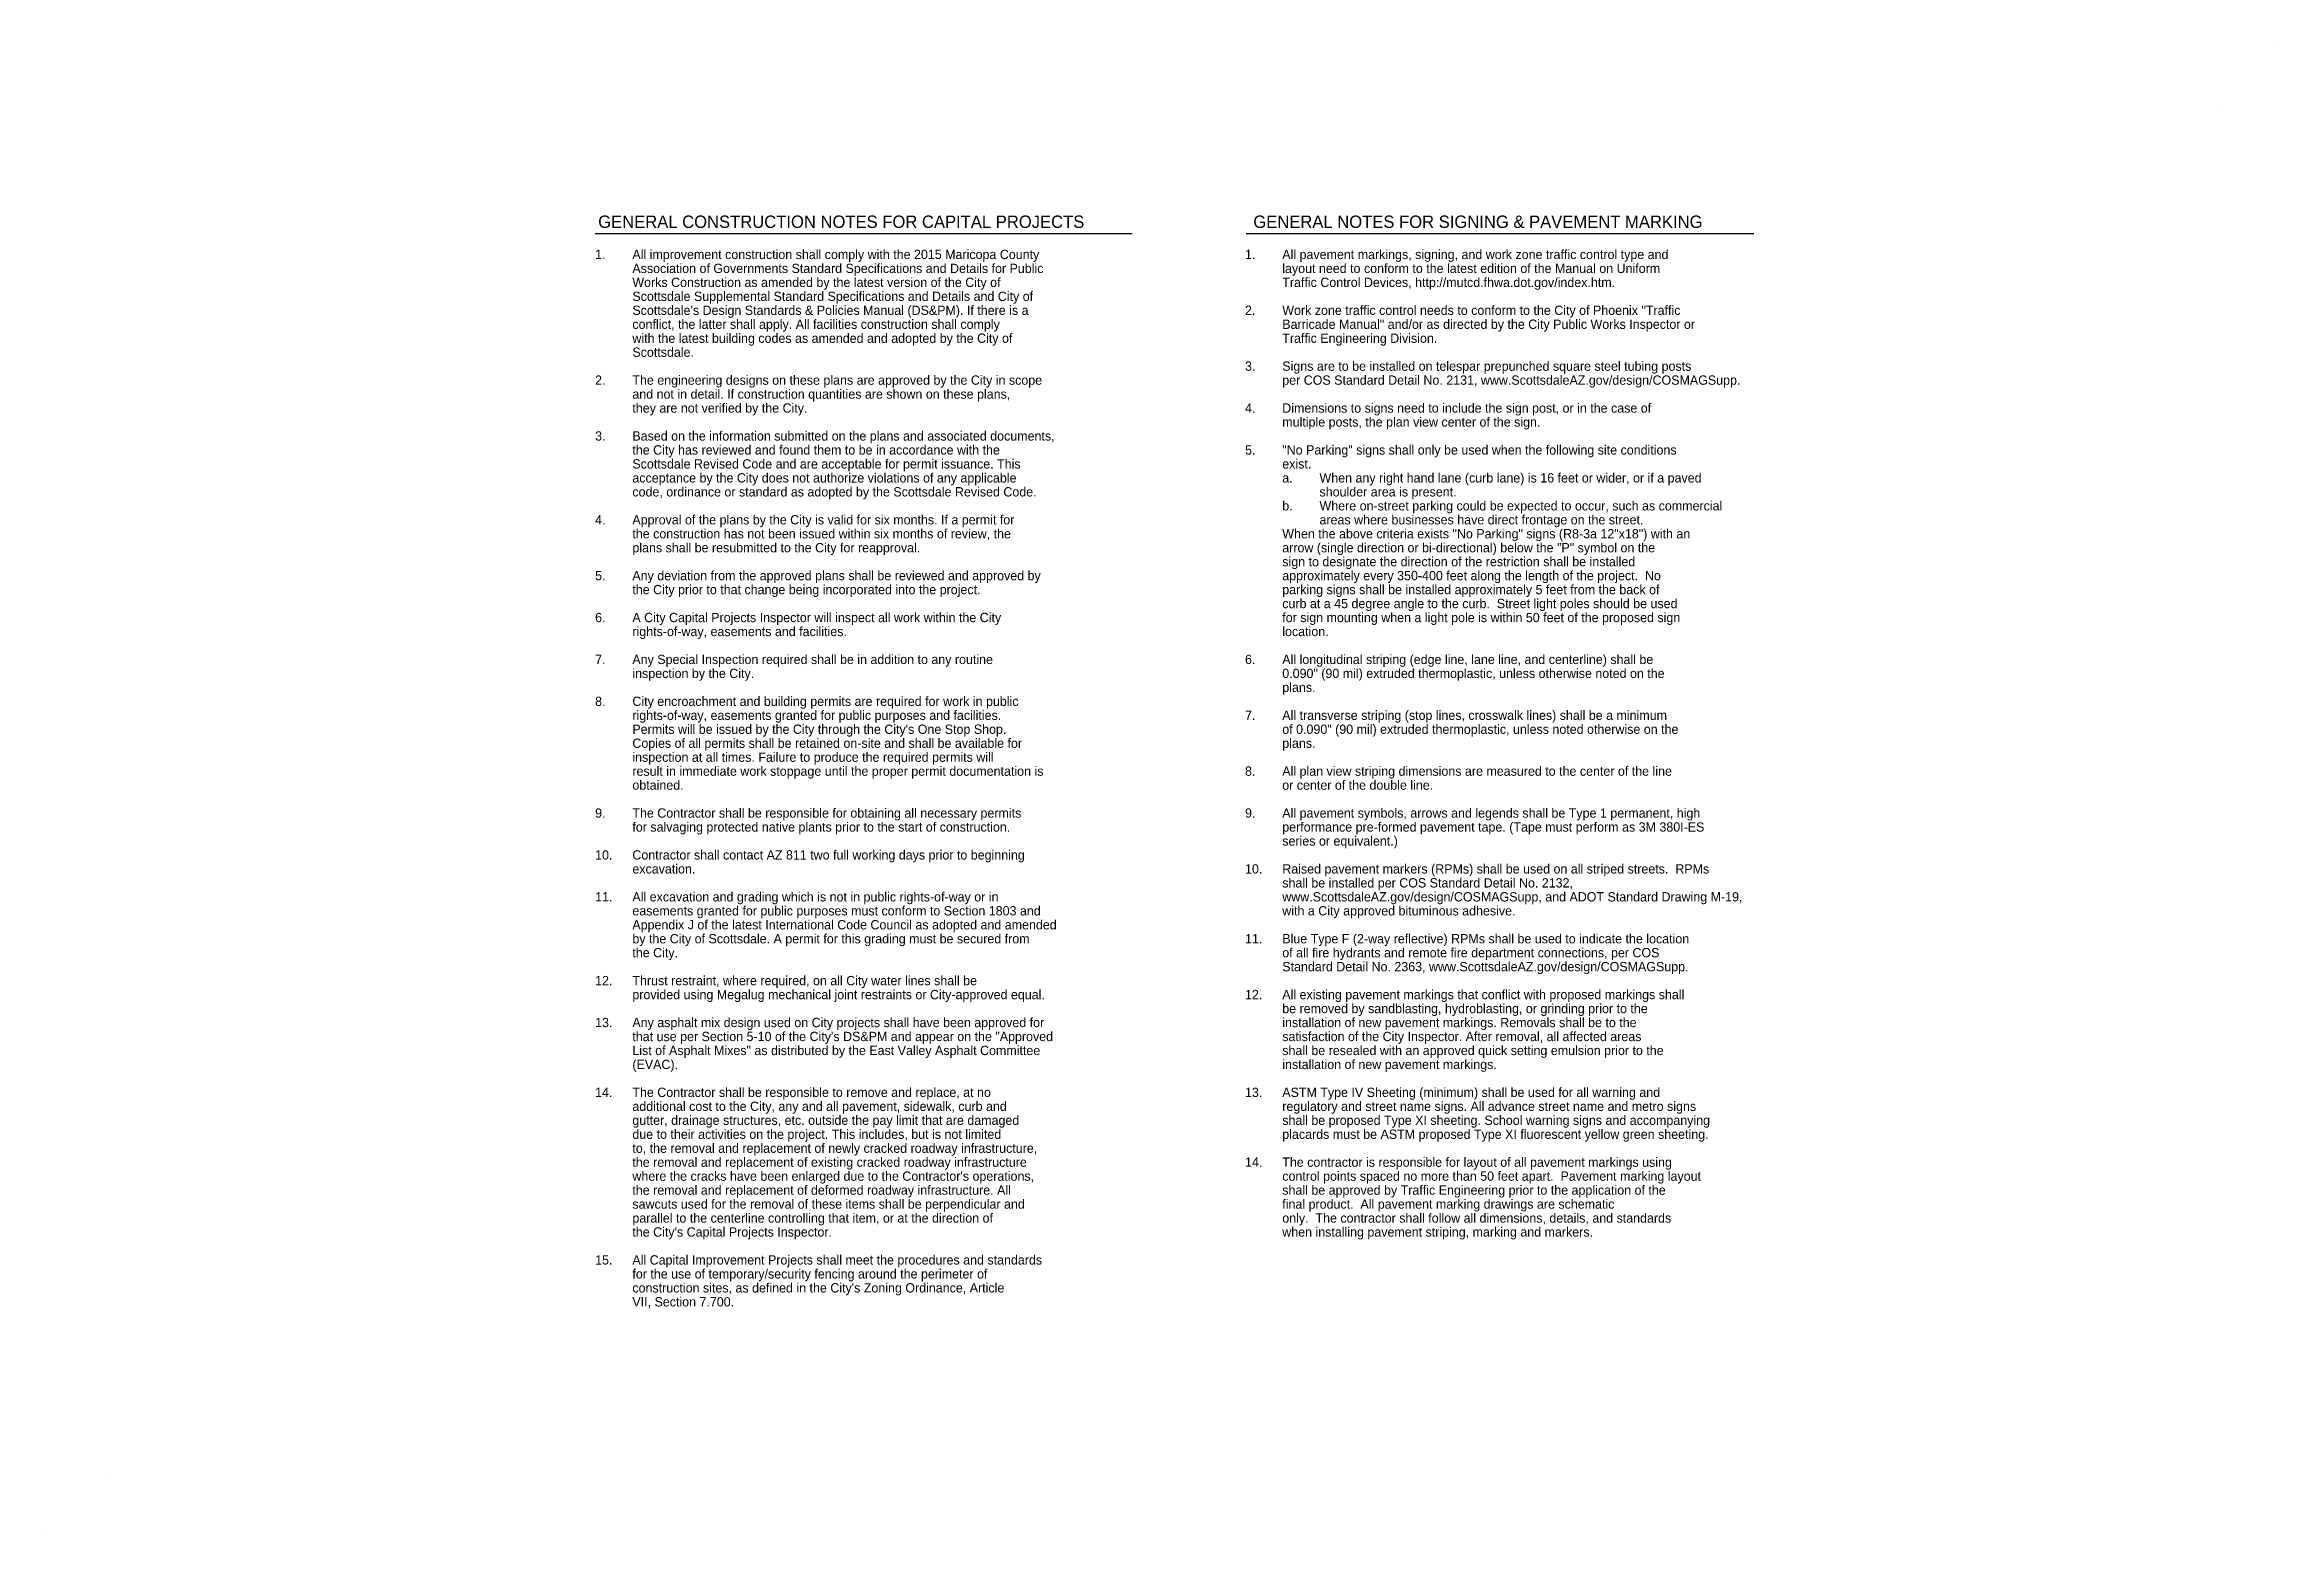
# Model space of a CAD drawing. Extents: x 715049 to 715769, y 927775 to 928255.
import ezdxf

# ---------------------------------------------------------------- set-up
doc = ezdxf.new("R2010")
doc.units = 0
for name, color, linetype in [('55', 7, 'Continuous'), ('56', 7, 'Continuous'), ('57', 7, 'Continuous')]:
    doc.layers.add(name, color=color, linetype=linetype)

msp = doc.modelspace()

# ---------------------------------------------------------------- linework, layer by layer
at = {"layer": '55'}
for p, q in [((715399.76, 928194.41), (715226.74, 928194.41)), ((715600.07, 928194.41), (715436.51, 928194.41))]:
    msp.add_line(p, q, dxfattribs=at)
at = {"layer": '56'}
for p, q in [((715749.41, 928235.34), (715749.41, 928235.34)), ((715069.41, 927795.34), (715069.41, 927795.34))]:
    msp.add_line(p, q, dxfattribs=at)
at = {"layer": '57'}
for p, q in [((715769.41, 928255.34), (715769.41, 928255.34)), ((715049.41, 927775.34), (715049.41, 927775.34))]:
    msp.add_line(p, q, dxfattribs=at)

# ---------------------------------------------------------------- texts
at = {"layer": '55'}
for s, p in [('GENERAL CONSTRUCTION NOTES FOR CAPITAL PROJECTS', (715227.75, 928196.29)), ('GENERAL NOTES FOR SIGNING & PAVEMENT MARKING', (715438.82, 928196.29))]:
    msp.add_text(s, height=4, rotation=360, dxfattribs=at).set_placement(p)
for s, p in [('1.', (715226.76, 928186.26)), ('All improvement construction shall comply with the 2015 Maricopa County ', (715238.76, 928186.26)), ('1.', (715436.16, 928186.26)), ('All pavement markings, signing, and work zone traffic control type and ', (715448.16, 928186.26)), ('Association of Governments Standard Specifications and Details for Public ', (715238.76, 928181.76)), ('layout need to conform to the latest edition of the Manual on Uniform ', (715448.16, 928181.76)), ('Works Construction as amended by the latest version of the City of ', (715238.76, 928177.26)), ('Scottsdale Supplemental Standard Specifications and Details and City of ', (715238.76, 928172.76)), ('Traffic Control Devices, http://mutcd.fhwa.dot.gov/index.htm.', (715448.16, 928177.26)), ('conflict, the latter shall apply. All facilities construction shall comply ', (715238.76, 928163.76)), ("Scottsdale's Design Standards & Policies Manual (DS&PM). If there is a ", (715238.76, 928168.26)), ('2.', (715436.16, 928168.26)), ('Work zone traffic control needs to conform to the City of Phoenix "Traffic', (715448.16, 928168.26)), ('Barricade Manual" and/or as directed by the City Public Works Inspector or  ', (715448.16, 928163.76)), ('with the latest building codes as amended and adopted by the City of ', (715238.76, 928159.26)), ('Traffic Engineering Division.', (715448.16, 928159.26)), ('Scottsdale.', (715238.76, 928154.76)), ('3.', (715436.16, 928150.26)), ('Signs are to be installed on telespar prepunched square steel tubing posts', (715448.16, 928150.26)), ('2.', (715226.76, 928145.76)), ('The engineering designs on these plans are approved by the City in scope ', (715238.76, 928145.76)), ('per COS Standard Detail No. 2131, www.ScottsdaleAZ.gov/design/COSMAGSupp. ', (715448.16, 928145.76)), ('they are not verified by the City.', (715238.76, 928136.76)), ('and not in detail. If construction quantities are shown on these plans, ', (715238.76, 928141.26)), ('4.', (715436.16, 928136.76)), ('Dimensions to signs need to include the sign post, or in the case of ', (715448.16, 928136.76)), ('3.', (715226.76, 928127.76)), ('Based on the information submitted on the plans and associated documents, ', (715238.76, 928127.76)), ('multiple posts, the plan view center of the sign.', (715448.16, 928132.26)), ('the City has reviewed and found them to be in accordance with the ', (715238.76, 928123.26)), ('5.', (715436.16, 928123.26)), ('"No Parking" signs shall only be used when the following site conditions ', (715448.16, 928123.26)), ('acceptance by the City does not authorize violations of any applicable ', (715238.76, 928114.26)), ('Scottsdale Revised Code and are acceptable for permit issuance. This ', (715238.76, 928118.76)), ('exist.', (715448.16, 928118.76)), ('a.', (715448.16, 928114.26)), ('When any right hand lane (curb lane) is 16 feet or wider, or if a paved ', (715460.16, 928114.26)), ('code, ordinance or standard as adopted by the Scottsdale Revised Code.', (715238.76, 928109.76)), ('shoulder area is present.', (715460.16, 928109.76)), ('4.', (715226.76, 928100.76)), ('Approval of the plans by the City is valid for six months. If a permit for ', (715238.76, 928100.76)), ('b.', (715448.16, 928105.26)), ('Where on-street parking could be expected to occur, such as commercial ', (715460.16, 928105.26)), ('areas where businesses have direct frontage on the street.', (715460.16, 928100.76)), ('the construction has not been issued within six months of review, the ', (715238.76, 928096.26)), ('plans shall be resubmitted to the City for reapproval.', (715238.76, 928091.76)), ('When the above criteria exists "No Parking" signs (R8-3a 12"x18") with an', (715448.16, 928096.26)), ('arrow (single direction or bi-directional) below the "P" symbol on the ', (715448.16, 928091.76)), ('sign to designate the direction of the restriction shall be installed', (715448.16, 928087.26)), ('5.', (715226.76, 928082.76)), ('Any deviation from the approved plans shall be reviewed and approved by ', (715238.76, 928082.76)), ('the City prior to that change being incorporated into the project.', (715238.76, 928078.26)), ('approximately every 350-400 feet along the length of the project.  No', (715448.16, 928082.76)), ('parking signs shall be installed approximately 5 feet from the back of  ', (715448.16, 928078.26)), ('curb at a 45 degree angle to the curb.  Street light poles should be used  ', (715448.16, 928073.76)), ('6.', (715226.76, 928069.26)), ('A City Capital Projects Inspector will inspect all work within the City ', (715238.76, 928069.26)), ('rights-of-way, easements and facilities.', (715238.76, 928064.76)), ('for sign mounting when a light pole is within 50 feet of the proposed sign ', (715448.16, 928069.26)), ('location. ', (715448.16, 928064.76)), ('7.', (715226.76, 928055.76)), ('Any Special Inspection required shall be in addition to any routine ', (715238.76, 928055.76)), ('6.', (715436.16, 928055.76)), ('All longitudinal striping (edge line, lane line, and centerline) shall be', (715448.16, 928055.76)), ('inspection by the City.', (715238.76, 928051.26)), ('0.090" (90 mil) extruded thermoplastic, unless otherwise noted on the', (715448.16, 928051.26)), ('8.', (715226.76, 928042.26)), ('City encroachment and building permits are required for work in public ', (715238.76, 928042.26)), ('plans.  ', (715448.16, 928046.76)), ('rights-of-way, easements granted for public purposes and facilities. ', (715238.76, 928037.76)), ('7.', (715436.16, 928037.76)), ('All transverse striping (stop lines, crosswalk lines) shall be a minimum ', (715448.16, 928037.76)), ('Copies of all permits shall be retained on-site and shall be available for ', (715238.76, 928028.76)), ("Permits will be issued by the City through the City's One Stop Shop. ", (715238.76, 928033.26)), ('of 0.090" (90 mil) extruded thermoplastic, unless noted otherwise on the ', (715448.16, 928033.26)), ('plans.', (715448.16, 928028.76)), ('inspection at all times. Failure to produce the required permits will ', (715238.76, 928024.26)), ('result in immediate work stoppage until the proper permit documentation is ', (715238.76, 928019.76)), ('8.', (715436.16, 928019.76)), ('All plan view striping dimensions are measured to the center of the line ', (715448.16, 928019.76)), ('obtained.', (715238.76, 928015.26)), ('or center of the double line.', (715448.16, 928015.26)), ('9.', (715226.76, 928006.26)), ('The Contractor shall be responsible for obtaining all necessary permits ', (715238.76, 928006.26)), ('9.', (715436.16, 928006.26)), ('All pavement symbols, arrows and legends shall be Type 1 permanent, high ', (715448.16, 928006.26)), ('for salvaging protected native plants prior to the start of construction.', (715238.76, 928001.76)), ('performance pre-formed pavement tape. (Tape must perform as 3M 380I-ES ', (715448.16, 928001.76)), ('10.', (715226.76, 927992.76)), ('Contractor shall contact AZ 811 two full working days prior to beginning ', (715238.76, 927992.76)), ('series or equivalent.)', (715448.16, 927997.26)), ('excavation.', (715238.76, 927988.26)), ('10.', (715436.16, 927988.26)), ('shall be installed per COS Standard Detail No. 2132, ', (715448.16, 927983.76)), ('Raised pavement markers (RPMs) shall be used on all striped streets.  RPMs ', (715448.16, 927988.26)), ('11.', (715226.76, 927979.26)), ('All excavation and grading which is not in public rights-of-way or in ', (715238.76, 927979.26)), ('www.ScottsdaleAZ.gov/design/COSMAGSupp, and ADOT Standard Drawing M-19,', (715448.16, 927979.26)), ('Appendix J of the latest International Code Council as adopted and amended ', (715238.76, 927970.26)), ('easements granted for public purposes must conform to Section 1803 and ', (715238.76, 927974.76)), ('with a City approved bituminous adhesive. ', (715448.16, 927974.76)), ('by the City of Scottsdale. A permit for this grading must be secured from ', (715238.76, 927965.76)), ('11.', (715436.16, 927965.76)), ('Blue Type F (2-way reflective) RPMs shall be used to indicate the location ', (715448.16, 927965.76)), ('the City.', (715238.76, 927961.26)), ('of all fire hydrants and remote fire department connections, per COS ', (715448.16, 927961.26)), ('Standard Detail No. 2363, www.ScottsdaleAZ.gov/design/COSMAGSupp.', (715448.16, 927956.76)), ('12.', (715226.76, 927952.26)), ('Thrust restraint, where required, on all City water lines shall be ', (715238.76, 927952.26)), ('provided using Megalug mechanical joint restraints or City-approved equal.', (715238.76, 927947.76)), ('12.', (715436.16, 927947.76)), ('All existing pavement markings that conflict with proposed markings shall', (715448.16, 927947.76)), ('be removed by sandblasting, hydroblasting, or grinding prior to the', (715448.16, 927943.26)), ('13.', (715226.76, 927938.76)), ('Any asphalt mix design used on City projects shall have been approved for ', (715238.76, 927938.76)), ('that use per Section 5-10 of the City\'s DS&PM and appear on the "Approved ', (715238.76, 927934.26)), ('satisfaction of the City Inspector. After removal, all affected areas  ', (715448.16, 927934.26)), ('installation of new pavement markings. Removals shall be to the  ', (715448.16, 927938.76)), ('List of Asphalt Mixes" as distributed by the East Valley Asphalt Committee ', (715238.76, 927929.76)), ('shall be resealed with an approved quick setting emulsion prior to the ', (715448.16, 927929.76)), ('(EVAC).', (715238.76, 927925.26)), ('installation of new pavement markings. ', (715448.16, 927925.26)), ('14.', (715226.76, 927916.26)), ('The Contractor shall be responsible to remove and replace, at no ', (715238.76, 927916.26)), ('additional cost to the City, any and all pavement, sidewalk, curb and ', (715238.76, 927911.76)), ('13.', (715436.16, 927916.26)), ('ASTM Type IV Sheeting (minimum) shall be used for all warning and', (715448.16, 927916.26)), ('regulatory and street name signs. All advance street name and metro signs ', (715448.16, 927911.76)), ('gutter, drainage structures, etc. outside the pay limit that are damaged ', (715238.76, 927907.26)), ('shall be proposed Type XI sheeting. School warning signs and accompanying ', (715448.16, 927907.26)), ('to, the removal and replacement of newly cracked roadway infrastructure, ', (715238.76, 927898.26)), ('due to their activities on the project. This includes, but is not limited ', (715238.76, 927902.76)), ('placards must be ASTM proposed Type XI fluorescent yellow green sheeting. ', (715448.16, 927902.76)), ('the removal and replacement of existing cracked roadway infrastructure ', (715238.76, 927893.76)), ('14.', (715436.16, 927893.76)), ('The contractor is responsible for layout of all pavement markings using', (715448.16, 927893.76)), ("where the cracks have been enlarged due to the Contractor's operations, ", (715238.76, 927889.26)), ('the removal and replacement of deformed roadway infrastructure. All ', (715238.76, 927884.76)), ('shall be approved by Traffic Engineering prior to the application of the', (715448.16, 927884.76)), ('control points spaced no more than 50 feet apart.  Pavement marking layout ', (715448.16, 927889.26)), ('sawcuts used for the removal of these items shall be perpendicular and ', (715238.76, 927880.26)), ('parallel to the centerline controlling that item, or at the direction of ', (715238.76, 927875.76)), ('final product.  All pavement marking drawings are schematic', (715448.16, 927880.26)), ('only.  The contractor shall follow all dimensions, details, and standards ', (715448.16, 927875.76)), ("the City's Capital Projects Inspector.", (715238.76, 927871.26)), ('when installing pavement striping, marking and markers.  ', (715448.16, 927871.26)), ('15.', (715226.76, 927862.26)), ('All Capital Improvement Projects shall meet the procedures and standards ', (715238.76, 927862.26)), ('for the use of temporary/security fencing around the perimeter of ', (715238.76, 927857.76)), ('VII, Section 7.700.', (715238.76, 927848.76)), ("construction sites, as defined in the City's Zoning Ordinance, Article ", (715238.76, 927853.26))]:
    msp.add_text(s, height=3, dxfattribs=at).set_placement(p)

doc.saveas('drawing.dxf')
